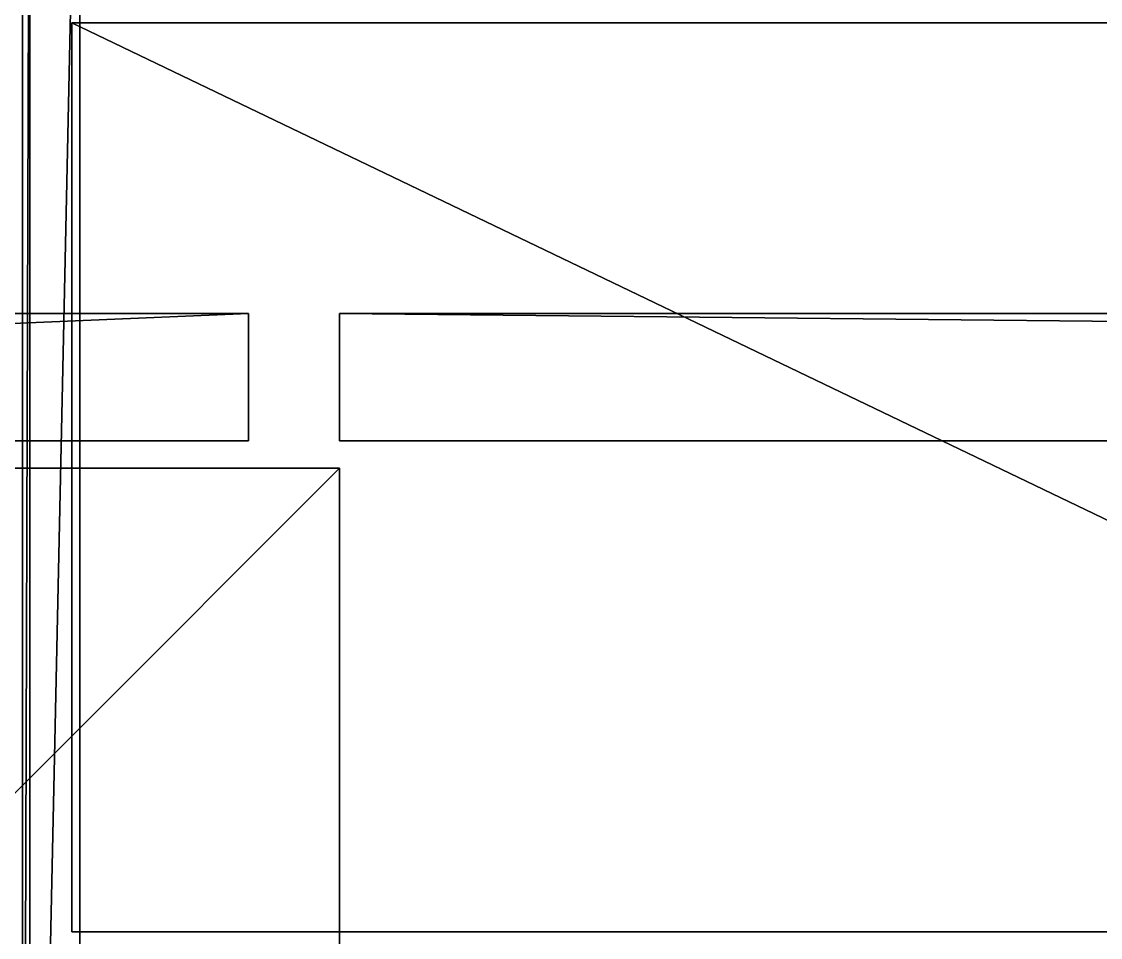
# Model space of a CAD drawing. Header units: millimetres. Extents: x -3100 to 14040, y -1280 to 1295.
# Drawn here: x -49 to 1135, y -215 to 790 of the extents above; entities that cross this region are included whole.
import ezdxf

# ---------------------------------------------------------------- set-up
doc = ezdxf.new("R2010")
doc.units = ezdxf.units.MM

msp = doc.modelspace()

# ---------------------------------------------------------------- linework, layer by layer
at = {"layer": 'CAD_75LAB'}
for points in [[(-48, 1280, 3940), (-48, 1280, 1250), (-48, -1280, 1250)], [(-48, -1280, 3940), (-48, 1280, 3940), (-48, -1280, 1250)], [(-40, 1280, 1250), (-48, -1280, 1250), (-48, 1280, 1250)], [(-40, 1280, 1250), (-40, -1280, 1250), (-48, -1280, 1250)], [(-40, 1280, 3940), (-48, 1280, 3940), (-48, -1280, 3940)], [(-40, 1280, 3940), (-48, -1280, 3940), (-40, -1280, 3940)], [(-40, -1280, 1250), (-40, 1280, 1160), (-40, -1280, 1160)], [(-40, -1280, 1250), (-40, 1280, 1250), (-40, 1280, 1160)], [(14040, -1280, 1160), (-40, -1280, 1160), (-40, 1280, 1160)], [(14040, 1280, 1160), (14040, -1280, 1160), (-40, 1280, 1160)], [(14040, -1280, 1250), (-40, 1280, 1250), (-40, -1280, 1250)], [(14040, 1280, 1250), (-40, 1280, 1250), (14040, -1280, 1250)], [(-40, -1280, 3995), (-40, 1280, 3940), (-40, -1280, 3940)], [(-40, -1280, 3995), (-40, 1280, 3995), (-40, 1280, 3940)], [(15, 1280, 3940), (-40, -1280, 3940), (-40, 1280, 3940)], [(15, 1280, 3940), (15, -1280, 3940), (-40, -1280, 3940)], [(15, 1280, 3995), (-40, 1280, 3995), (-40, -1280, 3995)], [(15, 1280, 3995), (-40, -1280, 3995), (15, -1280, 3995)], [(-40, 1280, 3940), (-40, -1280, 1250), (-40, 1280, 1250)], [(-40, -1280, 3940), (-40, -1280, 1250), (-40, 1280, 3940)], [(15, -1280, 3995), (15, -1280, 3940), (15, 1280, 3940)], [(15, -1280, 3995), (15, 1280, 3940), (15, 1280, 3995)], [(6, -209, 1483), (6, 789, 1253), (6, -209, 1253)], [(6, -209, 1483), (6, 789, 1483), (6, 789, 1253)], [(2084, 789, 1483), (2084, 789, 1253), (6, 789, 1253)], [(2084, 789, 1483), (6, 789, 1253), (6, 789, 1483)], [(2084, -209, 1253), (6, -209, 1253), (6, 789, 1253)], [(2084, 789, 1253), (2084, -209, 1253), (6, 789, 1253)], [(2084, -209, 1483), (6, 789, 1483), (6, -209, 1483)], [(2084, 789, 1483), (6, 789, 1483), (2084, -209, 1483)], [(6, -209, 1719), (6, 789, 1489), (6, -209, 1489)], [(6, -209, 1719), (6, 789, 1719), (6, 789, 1489)], [(2084, 789, 1719), (2084, 789, 1489), (6, 789, 1489)], [(2084, 789, 1719), (6, 789, 1489), (6, 789, 1719)], [(2084, -209, 1489), (6, -209, 1489), (6, 789, 1489)], [(2084, 789, 1489), (2084, -209, 1489), (6, 789, 1489)], [(2084, -209, 1719), (6, 789, 1719), (6, -209, 1719)], [(2084, 789, 1719), (6, 789, 1719), (2084, -209, 1719)], [(6, -209, 1955), (6, 789, 1725), (6, -209, 1725)], [(6, -209, 1955), (6, 789, 1955), (6, 789, 1725)], [(2084, 789, 1955), (2084, 789, 1725), (6, 789, 1725)], [(2084, 789, 1955), (6, 789, 1725), (6, 789, 1955)], [(2084, -209, 1725), (6, -209, 1725), (6, 789, 1725)], [(2084, 789, 1725), (2084, -209, 1725), (6, 789, 1725)], [(2084, -209, 1955), (6, 789, 1955), (6, -209, 1955)], [(2084, 789, 1955), (6, 789, 1955), (2084, -209, 1955)], [(6, -209, 2191), (6, 789, 1961), (6, -209, 1961)], [(6, -209, 2191), (6, 789, 2191), (6, 789, 1961)], [(2084, 789, 2191), (2084, 789, 1961), (6, 789, 1961)], [(2084, 789, 2191), (6, 789, 1961), (6, 789, 2191)], [(2084, -209, 1961), (6, -209, 1961), (6, 789, 1961)], [(2084, 789, 1961), (2084, -209, 1961), (6, 789, 1961)], [(2084, -209, 2191), (6, 789, 2191), (6, -209, 2191)], [(2084, 789, 2191), (6, 789, 2191), (2084, -209, 2191)], [(6, -209, 2427), (6, 789, 2197), (6, -209, 2197)], [(6, -209, 2427), (6, 789, 2427), (6, 789, 2197)], [(2084, 789, 2427), (2084, 789, 2197), (6, 789, 2197)], [(2084, 789, 2427), (6, 789, 2197), (6, 789, 2427)], [(2084, -209, 2197), (6, -209, 2197), (6, 789, 2197)], [(2084, 789, 2197), (2084, -209, 2197), (6, 789, 2197)], [(2084, -209, 2427), (6, 789, 2427), (6, -209, 2427)], [(2084, 789, 2427), (6, 789, 2427), (2084, -209, 2427)], [(6, -209, 2663), (6, 789, 2433), (6, -209, 2433)], [(6, -209, 2663), (6, 789, 2663), (6, 789, 2433)], [(2084, 789, 2663), (2084, 789, 2433), (6, 789, 2433)], [(2084, 789, 2663), (6, 789, 2433), (6, 789, 2663)], [(2084, -209, 2433), (6, -209, 2433), (6, 789, 2433)], [(2084, 789, 2433), (2084, -209, 2433), (6, 789, 2433)], [(2084, -209, 2663), (6, 789, 2663), (6, -209, 2663)], [(2084, 789, 2663), (6, 789, 2663), (2084, -209, 2663)], [(6, -209, 2899), (6, 789, 2669), (6, -209, 2669)], [(6, -209, 2899), (6, 789, 2899), (6, 789, 2669)], [(2084, 789, 2899), (2084, 789, 2669), (6, 789, 2669)], [(2084, 789, 2899), (6, 789, 2669), (6, 789, 2899)], [(2084, -209, 2669), (6, -209, 2669), (6, 789, 2669)], [(2084, 789, 2669), (2084, -209, 2669), (6, 789, 2669)], [(2084, -209, 2899), (6, 789, 2899), (6, -209, 2899)], [(2084, 789, 2899), (6, 789, 2899), (2084, -209, 2899)], [(6, -209, 3135), (6, 789, 2905), (6, -209, 2905)], [(6, -209, 3135), (6, 789, 3135), (6, 789, 2905)], [(2084, 789, 3135), (2084, 789, 2905), (6, 789, 2905)], [(2084, 789, 3135), (6, 789, 2905), (6, 789, 3135)], [(2084, -209, 2905), (6, -209, 2905), (6, 789, 2905)], [(2084, 789, 2905), (2084, -209, 2905), (6, 789, 2905)], [(2084, -209, 3135), (6, 789, 3135), (6, -209, 3135)], [(2084, 789, 3135), (6, 789, 3135), (2084, -209, 3135)], [(6, -209, 3371), (6, 789, 3141), (6, -209, 3141)], [(6, -209, 3371), (6, 789, 3371), (6, 789, 3141)], [(2084, 789, 3371), (2084, 789, 3141), (6, 789, 3141)], [(2084, 789, 3371), (6, 789, 3141), (6, 789, 3371)], [(2084, -209, 3141), (6, -209, 3141), (6, 789, 3141)], [(2084, 789, 3141), (2084, -209, 3141), (6, 789, 3141)], [(2084, -209, 3371), (6, 789, 3371), (6, -209, 3371)], [(2084, 789, 3371), (6, 789, 3371), (2084, -209, 3371)], [(6, -209, 3607), (6, 789, 3377), (6, -209, 3377)], [(6, -209, 3607), (6, 789, 3607), (6, 789, 3377)], [(2084, 789, 3607), (2084, 789, 3377), (6, 789, 3377)], [(2084, 789, 3607), (6, 789, 3377), (6, 789, 3607)], [(2084, -209, 3377), (6, -209, 3377), (6, 789, 3377)], [(2084, 789, 3377), (2084, -209, 3377), (6, 789, 3377)], [(2084, -209, 3607), (6, 789, 3607), (6, -209, 3607)], [(2084, 789, 3607), (6, 789, 3607), (2084, -209, 3607)], [(6, -209, 3843), (6, 789, 3613), (6, -209, 3613)], [(6, -209, 3843), (6, 789, 3843), (6, 789, 3613)], [(2084, 789, 3843), (2084, 789, 3613), (6, 789, 3613)], [(2084, 789, 3843), (6, 789, 3613), (6, 789, 3843)], [(2084, -209, 3613), (6, -209, 3613), (6, 789, 3613)], [(2084, 789, 3613), (2084, -209, 3613), (6, 789, 3613)], [(2084, -209, 3843), (6, 789, 3843), (6, -209, 3843)], [(2084, 789, 3843), (6, 789, 3843), (2084, -209, 3843)], [(200, 470, 700), (-3100, 470, 700), (-3100, 470, 1000)], [(200, 470, 1000), (200, 470, 700), (-3100, 470, 1000)], [(200, 470, 700), (-3100, 330, 700), (-3100, 470, 700)], [(200, 470, 700), (200, 330, 700), (-3100, 330, 700)], [(200, 470, 1000), (-3100, 470, 1000), (-3100, 330, 1000)], [(200, 470, 1000), (-3100, 330, 1000), (200, 330, 1000)], [(200, 330, 1000), (200, 330, 700), (200, 470, 700)], [(200, 330, 1000), (200, 470, 700), (200, 470, 1000)], [(300, 470, 1160), (300, 470, 910), (300, 330, 910)], [(300, 330, 1160), (300, 470, 1160), (300, 330, 910)], [(13960, 470, 1160), (13960, 470, 910), (300, 470, 910)], [(13960, 470, 1160), (300, 470, 910), (300, 470, 1160)], [(13960, 330, 910), (300, 330, 910), (300, 470, 910)], [(13960, 470, 910), (13960, 330, 910), (300, 470, 910)], [(13960, 330, 1160), (300, 470, 1160), (300, 330, 1160)], [(13960, 470, 1160), (300, 470, 1160), (13960, 330, 1160)], [(200, 330, 700), (-3100, 330, 1000), (-3100, 330, 700)], [(200, 330, 1000), (-3100, 330, 1000), (200, 330, 700)], [(13960, 330, 1160), (300, 330, 910), (13960, 330, 910)], [(13960, 330, 1160), (300, 330, 1160), (300, 330, 910)], [(300, 300, 1160), (300, 300, 1000), (-300, 300, 1000)], [(300, 300, 1160), (-300, 300, 1000), (-300, 300, 1160)], [(300, 300, 1000), (-300, -300, 1000), (-300, 300, 1000)], [(300, 300, 1000), (300, -300, 1000), (-300, -300, 1000)], [(300, 300, 1160), (-300, 300, 1160), (-300, -300, 1160)], [(300, 300, 1160), (-300, -300, 1160), (300, -300, 1160)], [(300, -300, 1160), (300, -300, 1000), (300, 300, 1000)], [(300, -300, 1160), (300, 300, 1000), (300, 300, 1160)], [(2084, -209, 1483), (6, -209, 1253), (2084, -209, 1253)], [(2084, -209, 1483), (6, -209, 1483), (6, -209, 1253)], [(2084, -209, 1719), (6, -209, 1489), (2084, -209, 1489)], [(2084, -209, 1719), (6, -209, 1719), (6, -209, 1489)], [(2084, -209, 1955), (6, -209, 1725), (2084, -209, 1725)], [(2084, -209, 1955), (6, -209, 1955), (6, -209, 1725)], [(2084, -209, 2191), (6, -209, 1961), (2084, -209, 1961)], [(2084, -209, 2191), (6, -209, 2191), (6, -209, 1961)], [(2084, -209, 2427), (6, -209, 2197), (2084, -209, 2197)], [(2084, -209, 2427), (6, -209, 2427), (6, -209, 2197)], [(2084, -209, 2663), (6, -209, 2433), (2084, -209, 2433)], [(2084, -209, 2663), (6, -209, 2663), (6, -209, 2433)], [(2084, -209, 2899), (6, -209, 2669), (2084, -209, 2669)], [(2084, -209, 2899), (6, -209, 2899), (6, -209, 2669)], [(2084, -209, 3135), (6, -209, 2905), (2084, -209, 2905)], [(2084, -209, 3135), (6, -209, 3135), (6, -209, 2905)], [(2084, -209, 3371), (6, -209, 3141), (2084, -209, 3141)], [(2084, -209, 3371), (6, -209, 3371), (6, -209, 3141)], [(2084, -209, 3607), (6, -209, 3377), (2084, -209, 3377)], [(2084, -209, 3607), (6, -209, 3607), (6, -209, 3377)], [(2084, -209, 3843), (6, -209, 3613), (2084, -209, 3613)], [(2084, -209, 3843), (6, -209, 3843), (6, -209, 3613)]]:
    msp.add_3dface(points, dxfattribs=at)

doc.saveas('drawing.dxf')
